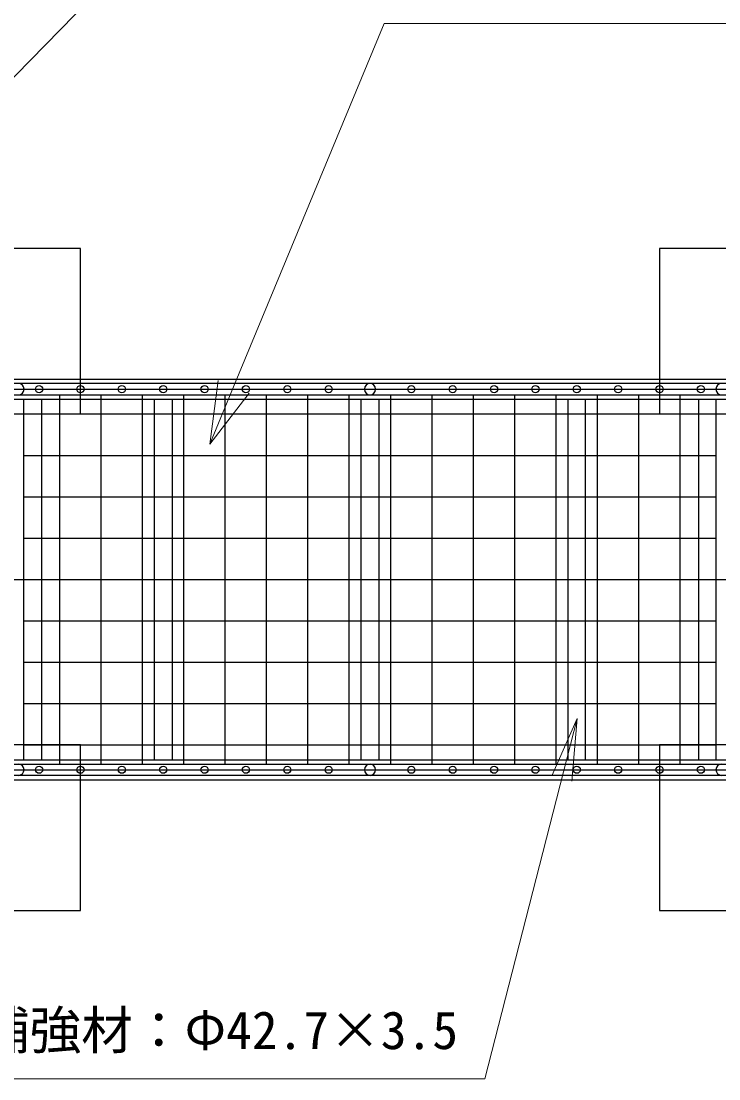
# Model space of a CAD drawing. Units: millimetres at full size, sheet at 1:50; details may follow other scales. Extents: x 750 to 20250, y 750 to 14100.
# Drawn here: x 3970 to 5656, y 9680 to 12237 of the extents above; entities that cross this region are included whole.
import ezdxf
from ezdxf.enums import TextEntityAlignment as Align

# ---------------------------------------------------------------- set-up
doc = ezdxf.new("R2010")
doc.units = ezdxf.units.MM
doc.header["$LTSCALE"] = 50
doc.layers.add('D-STR-HTXT\u3000旗上げ', color=7, linetype='Continuous', lineweight=13)
doc.layers.add('D-STR\u3000構造物外形線', color=1, linetype='Continuous', lineweight=25)
doc.styles.add('ＭＳ ゴシック', font='')
doc.styles.get('ＭＳ ゴシック').set_extended_font_data('MS Gothic')

# ---------------------------------------------------------------- blocks, each defined once
blk = doc.blocks.new('open_arrow')
at = {"color": 0, "linetype": 'Continuous', "lineweight": -2}
blk.add_lwpolyline([(7.5, 1.25), (0, 0), (7.5, -1.25)], dxfattribs=at)

msp = doc.modelspace()

# ---------------------------------------------------------------- linework, layer by layer
at = {"layer": 'D-STR-HTXT\u3000旗上げ'}
for p, q in [((4425.96, 11214.26), (4446.27, 11368.21)), ((4425.96, 11214.26), (4483.4, 11352.82)), ((4520.53, 11337.43), (4425.96, 11214.26))]:
    msp.add_line(p, q, dxfattribs=at)
for points in [[(2813.96, 10939.22), (4456.5, 12618.14), (5573.3, 12618.14)], [(4483.4, 11352.82), (4847.5, 12231.28), (6765.93, 12231.28)], [(5314.14, 10551.48), (5090.42, 9680.09), (5070.42, 9680.09), (3541.86, 9680.09), (4306.14, 9680.09)]]:
    msp.add_lwpolyline(points, dxfattribs=at)
at = {"layer": 'D-STR\u3000構造物外形線'}
for p, q in [((3943.05, 11371.69), (5683.05, 11371.69)), ((5674.95, 11360.99), (3951.15, 11360.99)), ((3913.05, 11347.39), (5713.05, 11347.39)), ((3951.15, 11333.79), (5674.95, 11333.79)), ((4063.05, 10440.99), (4063.05, 11333.79)), ((4163.05, 10440.99), (4163.05, 11333.79)), ((4263.05, 10440.99), (4263.05, 11333.79)), ((4363.05, 10440.99), (4363.05, 11333.79)), ((4463.05, 10440.99), (4463.05, 11333.79)), ((4563.05, 10440.99), (4563.05, 11333.79)), ((4663.05, 10440.99), (4663.05, 11333.79)), ((4763.05, 10440.99), (4763.05, 11333.79)), ((4863.05, 10440.99), (4863.05, 11333.79)), ((4963.05, 10440.99), (4963.05, 11333.79)), ((5063.05, 10440.99), (5063.05, 11333.79)), ((5163.05, 10440.99), (5163.05, 11333.79)), ((5263.05, 10440.99), (5263.05, 11333.79)), ((5363.05, 10440.99), (5363.05, 11333.79)), ((5463.05, 10440.99), (5463.05, 11333.79)), ((5563.05, 10440.99), (5563.05, 11333.79)), ((3943.05, 11323.09), (5683.05, 11323.09)), ((3976.2, 10451.69), (3976.2, 11323.09)), ((4018.9, 11323.09), (4018.9, 10451.69)), ((4291.7, 10451.69), (4291.7, 11323.09)), ((4334.4, 11323.09), (4334.4, 10451.69)), ((4791.7, 10451.69), (4791.7, 11323.09)), ((4834.4, 11323.09), (4834.4, 10451.69)), ((5291.7, 11323.09), (5291.7, 10451.69)), ((5334.4, 10451.69), (5334.4, 11323.09)), ((5607.2, 11323.09), (5607.2, 10451.69)), ((5649.9, 10451.69), (5649.9, 11323.09)), ((3976.2, 11287.39), (5649.9, 11287.39)), ((3976.2, 11187.39), (5649.9, 11187.39)), ((3976.2, 11087.39), (5649.9, 11087.39)), ((3976.2, 10987.39), (5649.9, 10987.39)), ((3072, 10887.39), (7154.1, 10887.39)), ((3941.7, 10887.39), (5649.9, 10887.39)), ((3976.2, 10787.39), (5649.9, 10787.39)), ((3976.2, 10687.39), (5649.9, 10687.39)), ((3976.2, 10587.39), (5649.9, 10587.39)), ((3976.2, 10487.39), (5649.9, 10487.39)), ((3943.05, 10451.69), (5683.05, 10451.69)), ((3951.15, 10440.99), (5674.95, 10440.99)), ((3913.05, 10427.39), (5713.05, 10427.39)), ((5674.95, 10413.79), (3951.15, 10413.79)), ((3943.05, 10403.09), (5683.05, 10403.09))]:
    msp.add_line(p, q, dxfattribs=at)
for points in [[(3713.05, 11287.39), (4113.05, 11287.39), (4113.05, 11687.39), (3713.05, 11687.39)], [(5513.05, 11287.39), (5913.05, 11287.39), (5913.05, 11687.39), (5513.05, 11687.39)], [(3713.05, 10087.39), (4113.05, 10087.39), (4113.05, 10487.39), (3713.05, 10487.39)], [(5513.05, 10087.39), (5913.05, 10087.39), (5913.05, 10487.39), (5513.05, 10487.39)]]:
    msp.add_lwpolyline(points, close=True, dxfattribs=at)
for centre in [(4013.05, 11347.39), (4113.05, 11347.39), (4213.05, 11347.39), (4313.05, 11347.39), (4413.05, 11347.39), (4513.05, 11347.39), (4613.05, 11347.39), (4713.05, 11347.39), (4913.05, 11347.39), (5013.05, 11347.39), (5113.05, 11347.39), (5213.05, 11347.39), (5313.05, 11347.39), (5413.05, 11347.39), (5513.05, 11347.39), (5613.05, 11347.39), (4013.05, 10427.39), (4113.05, 10427.39), (4213.05, 10427.39), (4313.05, 10427.39), (4413.05, 10427.39), (4513.05, 10427.39), (4613.05, 10427.39), (4713.05, 10427.39), (4913.05, 10427.39), (5013.05, 10427.39), (5113.05, 10427.39), (5213.05, 10427.39), (5313.05, 10427.39), (5413.05, 10427.39), (5513.05, 10427.39), (5613.05, 10427.39)]:
    msp.add_circle(centre, 8.6, dxfattribs=at)
for centre, start, end in [((3963.05, 11347.39), 270, 90), ((4813.05, 11347.39), 90, 270), ((4813.05, 11347.39), 270, 90), ((5663.05, 11347.39), 90, 270), ((3963.05, 10427.39), 270, 90), ((4813.05, 10427.39), 90, 270), ((4813.05, 10427.39), 270, 90), ((5663.05, 10427.39), 90, 270)]:
    msp.add_arc(centre, 13.6, start, end, dxfattribs=at)

# ---------------------------------------------------------------- block references
at = {"layer": 'D-STR-HTXT\u3000旗上げ', "xscale": 20, "yscale": 20, "rotation": 255.6}
msp.add_blockref('open_arrow', (5314.14, 10551.48), dxfattribs=at)

# ---------------------------------------------------------------- texts
at = {"layer": 'D-STR-HTXT\u3000旗上げ', "style": 'ＭＳ ゴシック'}
msp.add_text('補強材：Φ42.7×3.5', height=91.64, dxfattribs=at).set_placement((5026.03, 9724.48), align=Align.BOTTOM_RIGHT)

doc.saveas('drawing.dxf')
